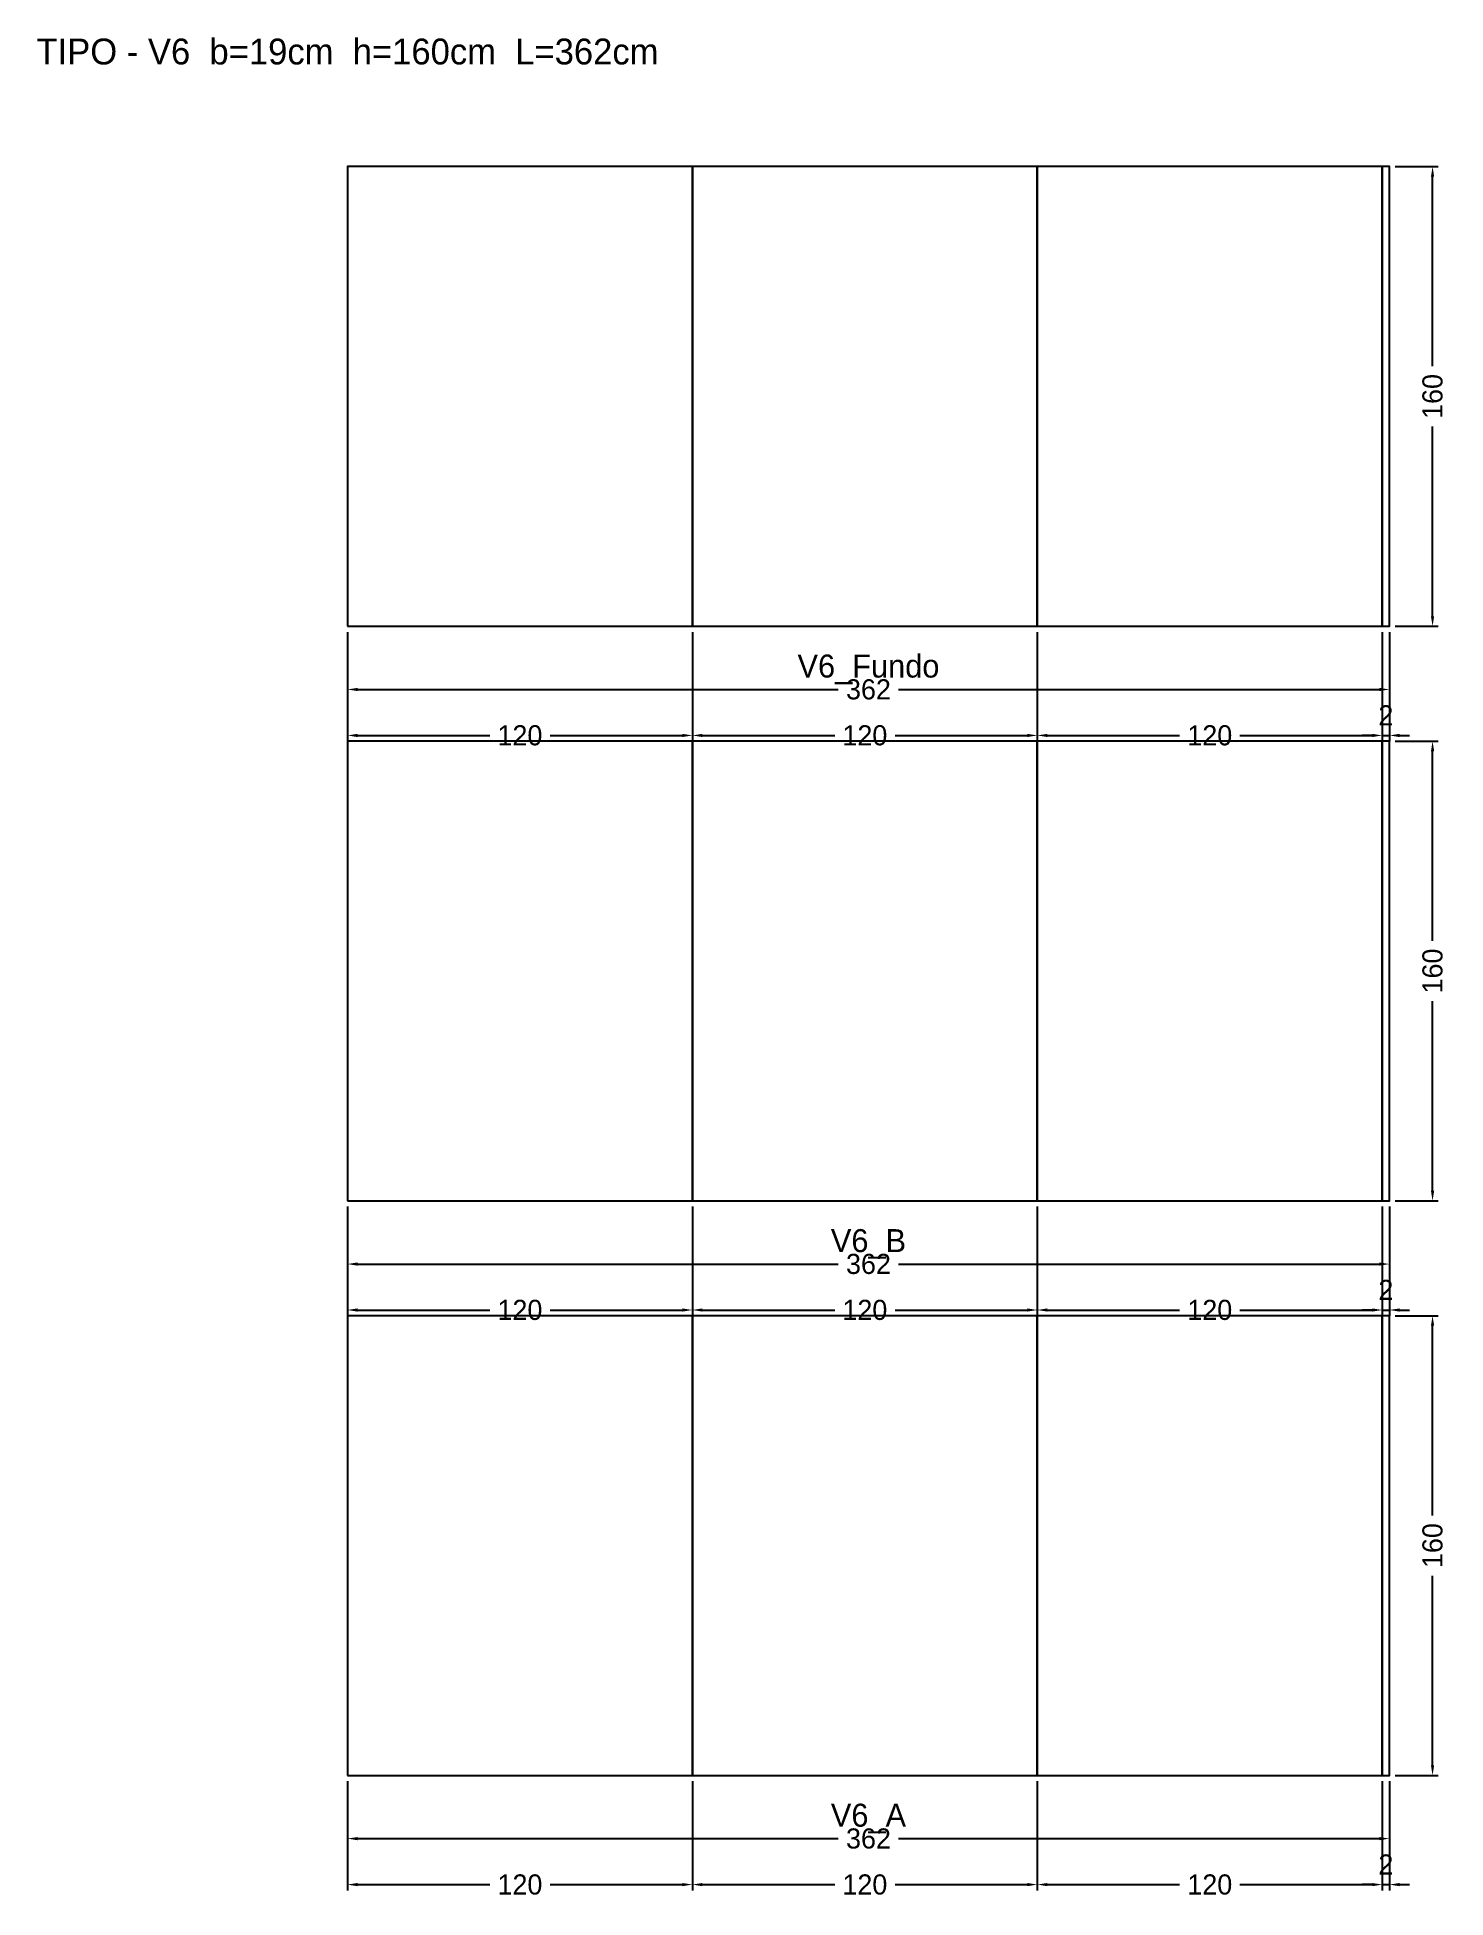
# Model space of a CAD drawing. Header units: metres. Extents: x -108 to 382, y -43 to 605.
import ezdxf

# ---------------------------------------------------------------- set-up
doc = ezdxf.new("R2010")
doc.units = ezdxf.units.M
for name, color, linetype in [('COTA', 3, 'Continuous'), ('NOMENCLATURA', 2, 'Continuous'), ('Paineis', 7, 'Continuous'), ('Texto Secao', 2, 'Continuous')]:
    doc.layers.add(name, color=color, linetype=linetype)
doc.dimstyles.new('COTA_VIG', dxfattribs={"dimtxt": 7, "dimasz": 3.5, "dimexe": 2, "dimexo": 2, "dimgap": 1.5, "dimtad": 1, "dimdec": 1, "dimcen": 2.5, "dimclrd": 3, "dimclre": 3, "dimclrt": 3, "dimazin": 3, "dimtfac": 1, "dimtmove": 0, "dimatfit": 3})

# ---------------------------------------------------------------- blocks, each defined once
blk = doc.blocks.new('_CLOSEDFILLED')
at = {"color": 0, "linetype": 'BYBLOCK'}
blk.add_solid([(-1, 0.16), (0, 0), (-1, -0.16)], dxfattribs=at)
blk = doc.blocks.new('*D1')
at = {"color": 3}
for p, q in [((0, -2), (0, -24)), ((362.5, -2), (362.5, -24)), ((3.5, -22), (170.75, -22)), ((191.75, -22), (359, -22))]:
    blk.add_line(p, q, dxfattribs=at)
at = {"layer": 'Defpoints'}
for p in [(0, 0), (362.5, 0), (0, -22)]:
    blk.add_point(p, dxfattribs=at)
at = {"layer": 'COTA', "color": 3, "xscale": 3.5, "yscale": 3.5, "rotation": 180}
blk.add_blockref('_CLOSEDFILLED', (0, -22), dxfattribs=at)
at = {"layer": 'COTA', "color": 3, "xscale": 3.5, "yscale": 3.5}
blk.add_blockref('_CLOSEDFILLED', (362.5, -22), dxfattribs=at)
at = {"layer": 'COTA', "color": 3, "insert": (181.25, -22), "char_height": 7, "attachment_point": 5}
blk.add_mtext('362', dxfattribs=at)
blk = doc.blocks.new('*D2')
at = {"color": 3}
for p, q in [((0, -2), (0, -40)), ((120, -2), (120, -40)), ((3.5, -38), (49.5, -38)), ((70.5, -38), (116.5, -38))]:
    blk.add_line(p, q, dxfattribs=at)
at = {"layer": 'Defpoints'}
for p in [(0, 0), (120, 0), (0, -38)]:
    blk.add_point(p, dxfattribs=at)
at = {"layer": 'COTA', "color": 3, "xscale": 3.5, "yscale": 3.5, "rotation": 180}
blk.add_blockref('_CLOSEDFILLED', (0, -38), dxfattribs=at)
at = {"layer": 'COTA', "color": 3, "xscale": 3.5, "yscale": 3.5}
blk.add_blockref('_CLOSEDFILLED', (120, -38), dxfattribs=at)
at = {"layer": 'COTA', "color": 3, "insert": (60, -38), "char_height": 7, "attachment_point": 5}
blk.add_mtext('120', dxfattribs=at)
blk = doc.blocks.new('*D3')
at = {"color": 3}
for p, q in [((120, -2), (120, -40)), ((240, -2), (240, -40)), ((123.5, -38), (169.5, -38)), ((190.5, -38), (236.5, -38))]:
    blk.add_line(p, q, dxfattribs=at)
at = {"layer": 'Defpoints'}
for p in [(120, 0), (240, 0), (120, -38)]:
    blk.add_point(p, dxfattribs=at)
at = {"layer": 'COTA', "color": 3, "xscale": 3.5, "yscale": 3.5, "rotation": 180}
blk.add_blockref('_CLOSEDFILLED', (120, -38), dxfattribs=at)
at = {"layer": 'COTA', "color": 3, "xscale": 3.5, "yscale": 3.5}
blk.add_blockref('_CLOSEDFILLED', (240, -38), dxfattribs=at)
at = {"layer": 'COTA', "color": 3, "insert": (180, -38), "char_height": 7, "attachment_point": 5}
blk.add_mtext('120', dxfattribs=at)
blk = doc.blocks.new('*D4')
at = {"color": 3}
for p, q in [((240, -2), (240, -40)), ((360, -2), (360, -40)), ((243.5, -38), (289.5, -38)), ((310.5, -38), (356.5, -38))]:
    blk.add_line(p, q, dxfattribs=at)
at = {"layer": 'Defpoints'}
for p in [(240, 0), (360, 0), (240, -38)]:
    blk.add_point(p, dxfattribs=at)
at = {"layer": 'COTA', "color": 3, "xscale": 3.5, "yscale": 3.5, "rotation": 180}
blk.add_blockref('_CLOSEDFILLED', (240, -38), dxfattribs=at)
at = {"layer": 'COTA', "color": 3, "xscale": 3.5, "yscale": 3.5}
blk.add_blockref('_CLOSEDFILLED', (360, -38), dxfattribs=at)
at = {"layer": 'COTA', "color": 3, "insert": (300, -38), "char_height": 7, "attachment_point": 5}
blk.add_mtext('120', dxfattribs=at)
blk = doc.blocks.new('*D5')
at = {"color": 3}
for p, q in [((360, -2), (360, -40)), ((362.5, -2), (362.5, -40)), ((356.5, -38), (353, -38)), ((360, -38), (362.5, -38)), ((366, -38), (369.5, -38))]:
    blk.add_line(p, q, dxfattribs=at)
at = {"layer": 'Defpoints'}
for p in [(360, 0), (362.5, 0), (360, -38)]:
    blk.add_point(p, dxfattribs=at)
at = {"layer": 'COTA', "color": 3, "xscale": 3.5, "yscale": 3.5}
blk.add_blockref('_CLOSEDFILLED', (360, -38), dxfattribs=at)
at = {"layer": 'COTA', "color": 3, "xscale": 3.5, "yscale": 3.5, "rotation": 180}
blk.add_blockref('_CLOSEDFILLED', (362.5, -38), dxfattribs=at)
at = {"layer": 'COTA', "color": 3, "insert": (361.25, -31), "char_height": 7, "attachment_point": 5}
blk.add_mtext('2', dxfattribs=at)
blk = doc.blocks.new('*D6')
at = {"color": 3}
for p, q in [((364.5, 160), (379.5, 160)), ((377.5, 90.5), (377.5, 156.5)), ((377.5, 3.5), (377.5, 69.5)), ((364.5, 0), (379.5, 0))]:
    blk.add_line(p, q, dxfattribs=at)
at = {"layer": 'Defpoints'}
for p in [(362.5, 160), (362.5, 0), (377.5, 0)]:
    blk.add_point(p, dxfattribs=at)
at = {"layer": 'COTA', "color": 3, "xscale": 3.5, "yscale": 3.5}
for p, rotation in [((377.5, 160), 90), ((377.5, 0), 270)]:
    blk.add_blockref('_CLOSEDFILLED', p, dxfattribs=dict(at, rotation=rotation))
at = {"layer": 'COTA', "color": 3, "insert": (377.5, 80), "char_height": 7, "attachment_point": 5, "rotation": 90}
blk.add_mtext('160', dxfattribs=at)
blk = doc.blocks.new('*D7')
at = {"color": 3}
for p, q in [((0, 198), (0, 176)), ((362.5, 198), (362.5, 176)), ((3.5, 178), (170.75, 178)), ((191.75, 178), (359, 178))]:
    blk.add_line(p, q, dxfattribs=at)
at = {"layer": 'Defpoints'}
for p in [(0, 200), (362.5, 200), (0, 178)]:
    blk.add_point(p, dxfattribs=at)
at = {"layer": 'COTA', "color": 3, "xscale": 3.5, "yscale": 3.5, "rotation": 180}
blk.add_blockref('_CLOSEDFILLED', (0, 178), dxfattribs=at)
at = {"layer": 'COTA', "color": 3, "xscale": 3.5, "yscale": 3.5}
blk.add_blockref('_CLOSEDFILLED', (362.5, 178), dxfattribs=at)
at = {"layer": 'COTA', "color": 3, "insert": (181.25, 178), "char_height": 7, "attachment_point": 5}
blk.add_mtext('362', dxfattribs=at)
blk = doc.blocks.new('*D8')
at = {"color": 3}
for p, q in [((0, 198), (0, 160)), ((120, 198), (120, 160)), ((3.5, 162), (49.5, 162)), ((70.5, 162), (116.5, 162))]:
    blk.add_line(p, q, dxfattribs=at)
at = {"layer": 'Defpoints'}
for p in [(0, 200), (120, 200), (0, 162)]:
    blk.add_point(p, dxfattribs=at)
at = {"layer": 'COTA', "color": 3, "xscale": 3.5, "yscale": 3.5, "rotation": 180}
blk.add_blockref('_CLOSEDFILLED', (0, 162), dxfattribs=at)
at = {"layer": 'COTA', "color": 3, "xscale": 3.5, "yscale": 3.5}
blk.add_blockref('_CLOSEDFILLED', (120, 162), dxfattribs=at)
at = {"layer": 'COTA', "color": 3, "insert": (60, 162), "char_height": 7, "attachment_point": 5}
blk.add_mtext('120', dxfattribs=at)
blk = doc.blocks.new('*D9')
at = {"color": 3}
for p, q in [((120, 198), (120, 160)), ((240, 198), (240, 160)), ((123.5, 162), (169.5, 162)), ((190.5, 162), (236.5, 162))]:
    blk.add_line(p, q, dxfattribs=at)
at = {"layer": 'Defpoints'}
for p in [(120, 200), (240, 200), (120, 162)]:
    blk.add_point(p, dxfattribs=at)
at = {"layer": 'COTA', "color": 3, "xscale": 3.5, "yscale": 3.5, "rotation": 180}
blk.add_blockref('_CLOSEDFILLED', (120, 162), dxfattribs=at)
at = {"layer": 'COTA', "color": 3, "xscale": 3.5, "yscale": 3.5}
blk.add_blockref('_CLOSEDFILLED', (240, 162), dxfattribs=at)
at = {"layer": 'COTA', "color": 3, "insert": (180, 162), "char_height": 7, "attachment_point": 5}
blk.add_mtext('120', dxfattribs=at)
blk = doc.blocks.new('*D10')
at = {"color": 3}
for p, q in [((240, 198), (240, 160)), ((360, 198), (360, 160)), ((243.5, 162), (289.5, 162)), ((310.5, 162), (356.5, 162))]:
    blk.add_line(p, q, dxfattribs=at)
at = {"layer": 'Defpoints'}
for p in [(240, 200), (360, 200), (240, 162)]:
    blk.add_point(p, dxfattribs=at)
at = {"layer": 'COTA', "color": 3, "xscale": 3.5, "yscale": 3.5, "rotation": 180}
blk.add_blockref('_CLOSEDFILLED', (240, 162), dxfattribs=at)
at = {"layer": 'COTA', "color": 3, "xscale": 3.5, "yscale": 3.5}
blk.add_blockref('_CLOSEDFILLED', (360, 162), dxfattribs=at)
at = {"layer": 'COTA', "color": 3, "insert": (300, 162), "char_height": 7, "attachment_point": 5}
blk.add_mtext('120', dxfattribs=at)
blk = doc.blocks.new('*D11')
at = {"color": 3}
for p, q in [((360, 198), (360, 160)), ((362.5, 198), (362.5, 160)), ((356.5, 162), (353, 162)), ((360, 162), (362.5, 162)), ((366, 162), (369.5, 162))]:
    blk.add_line(p, q, dxfattribs=at)
at = {"layer": 'Defpoints'}
for p in [(360, 200), (362.5, 200), (360, 162)]:
    blk.add_point(p, dxfattribs=at)
at = {"layer": 'COTA', "color": 3, "xscale": 3.5, "yscale": 3.5}
blk.add_blockref('_CLOSEDFILLED', (360, 162), dxfattribs=at)
at = {"layer": 'COTA', "color": 3, "xscale": 3.5, "yscale": 3.5, "rotation": 180}
blk.add_blockref('_CLOSEDFILLED', (362.5, 162), dxfattribs=at)
at = {"layer": 'COTA', "color": 3, "insert": (361.25, 169), "char_height": 7, "attachment_point": 5}
blk.add_mtext('2', dxfattribs=at)
blk = doc.blocks.new('*D12')
at = {"color": 3}
for p, q in [((364.5, 360), (379.5, 360)), ((377.5, 290.5), (377.5, 356.5)), ((377.5, 203.5), (377.5, 269.5)), ((364.5, 200), (379.5, 200))]:
    blk.add_line(p, q, dxfattribs=at)
at = {"layer": 'Defpoints'}
for p in [(362.5, 360), (362.5, 200), (377.5, 200)]:
    blk.add_point(p, dxfattribs=at)
at = {"layer": 'COTA', "color": 3, "xscale": 3.5, "yscale": 3.5}
for p, rotation in [((377.5, 360), 90), ((377.5, 200), 270)]:
    blk.add_blockref('_CLOSEDFILLED', p, dxfattribs=dict(at, rotation=rotation))
at = {"layer": 'COTA', "color": 3, "insert": (377.5, 280), "char_height": 7, "attachment_point": 5, "rotation": 90}
blk.add_mtext('160', dxfattribs=at)
blk = doc.blocks.new('*D13')
at = {"color": 3}
for p, q in [((0, 398), (0, 376)), ((362.5, 398), (362.5, 376)), ((3.5, 378), (170.75, 378)), ((191.75, 378), (359, 378))]:
    blk.add_line(p, q, dxfattribs=at)
at = {"layer": 'Defpoints'}
for p in [(0, 400), (362.5, 400), (0, 378)]:
    blk.add_point(p, dxfattribs=at)
at = {"layer": 'COTA', "color": 3, "xscale": 3.5, "yscale": 3.5, "rotation": 180}
blk.add_blockref('_CLOSEDFILLED', (0, 378), dxfattribs=at)
at = {"layer": 'COTA', "color": 3, "xscale": 3.5, "yscale": 3.5}
blk.add_blockref('_CLOSEDFILLED', (362.5, 378), dxfattribs=at)
at = {"layer": 'COTA', "color": 3, "insert": (181.25, 378), "char_height": 7, "attachment_point": 5}
blk.add_mtext('362', dxfattribs=at)
blk = doc.blocks.new('*D14')
at = {"color": 3}
for p, q in [((0, 398), (0, 360)), ((120, 398), (120, 360)), ((3.5, 362), (49.5, 362)), ((70.5, 362), (116.5, 362))]:
    blk.add_line(p, q, dxfattribs=at)
at = {"layer": 'Defpoints'}
for p in [(0, 400), (120, 400), (0, 362)]:
    blk.add_point(p, dxfattribs=at)
at = {"layer": 'COTA', "color": 3, "xscale": 3.5, "yscale": 3.5, "rotation": 180}
blk.add_blockref('_CLOSEDFILLED', (0, 362), dxfattribs=at)
at = {"layer": 'COTA', "color": 3, "xscale": 3.5, "yscale": 3.5}
blk.add_blockref('_CLOSEDFILLED', (120, 362), dxfattribs=at)
at = {"layer": 'COTA', "color": 3, "insert": (60, 362), "char_height": 7, "attachment_point": 5}
blk.add_mtext('120', dxfattribs=at)
blk = doc.blocks.new('*D15')
at = {"color": 3}
for p, q in [((120, 398), (120, 360)), ((240, 398), (240, 360)), ((123.5, 362), (169.5, 362)), ((190.5, 362), (236.5, 362))]:
    blk.add_line(p, q, dxfattribs=at)
at = {"layer": 'Defpoints'}
for p in [(120, 400), (240, 400), (120, 362)]:
    blk.add_point(p, dxfattribs=at)
at = {"layer": 'COTA', "color": 3, "xscale": 3.5, "yscale": 3.5, "rotation": 180}
blk.add_blockref('_CLOSEDFILLED', (120, 362), dxfattribs=at)
at = {"layer": 'COTA', "color": 3, "xscale": 3.5, "yscale": 3.5}
blk.add_blockref('_CLOSEDFILLED', (240, 362), dxfattribs=at)
at = {"layer": 'COTA', "color": 3, "insert": (180, 362), "char_height": 7, "attachment_point": 5}
blk.add_mtext('120', dxfattribs=at)
blk = doc.blocks.new('*D16')
at = {"color": 3}
for p, q in [((240, 398), (240, 360)), ((360, 398), (360, 360)), ((243.5, 362), (289.5, 362)), ((310.5, 362), (356.5, 362))]:
    blk.add_line(p, q, dxfattribs=at)
at = {"layer": 'Defpoints'}
for p in [(240, 400), (360, 400), (240, 362)]:
    blk.add_point(p, dxfattribs=at)
at = {"layer": 'COTA', "color": 3, "xscale": 3.5, "yscale": 3.5, "rotation": 180}
blk.add_blockref('_CLOSEDFILLED', (240, 362), dxfattribs=at)
at = {"layer": 'COTA', "color": 3, "xscale": 3.5, "yscale": 3.5}
blk.add_blockref('_CLOSEDFILLED', (360, 362), dxfattribs=at)
at = {"layer": 'COTA', "color": 3, "insert": (300, 362), "char_height": 7, "attachment_point": 5}
blk.add_mtext('120', dxfattribs=at)
blk = doc.blocks.new('*D17')
at = {"color": 3}
for p, q in [((360, 398), (360, 360)), ((362.5, 398), (362.5, 360)), ((356.5, 362), (353, 362)), ((360, 362), (362.5, 362)), ((366, 362), (369.5, 362))]:
    blk.add_line(p, q, dxfattribs=at)
at = {"layer": 'Defpoints'}
for p in [(360, 400), (362.5, 400), (360, 362)]:
    blk.add_point(p, dxfattribs=at)
at = {"layer": 'COTA', "color": 3, "xscale": 3.5, "yscale": 3.5}
blk.add_blockref('_CLOSEDFILLED', (360, 362), dxfattribs=at)
at = {"layer": 'COTA', "color": 3, "xscale": 3.5, "yscale": 3.5, "rotation": 180}
blk.add_blockref('_CLOSEDFILLED', (362.5, 362), dxfattribs=at)
at = {"layer": 'COTA', "color": 3, "insert": (361.25, 369), "char_height": 7, "attachment_point": 5}
blk.add_mtext('2', dxfattribs=at)
blk = doc.blocks.new('*D18')
at = {"color": 3}
for p, q in [((364.5, 560), (379.5, 560)), ((377.5, 490.5), (377.5, 556.5)), ((377.5, 403.5), (377.5, 469.5)), ((364.5, 400), (379.5, 400))]:
    blk.add_line(p, q, dxfattribs=at)
at = {"layer": 'Defpoints'}
for p in [(362.5, 560), (362.5, 400), (377.5, 400)]:
    blk.add_point(p, dxfattribs=at)
at = {"layer": 'COTA', "color": 3, "xscale": 3.5, "yscale": 3.5}
for p, rotation in [((377.5, 560), 90), ((377.5, 400), 270)]:
    blk.add_blockref('_CLOSEDFILLED', p, dxfattribs=dict(at, rotation=rotation))
at = {"layer": 'COTA', "color": 3, "insert": (377.5, 480), "char_height": 7, "attachment_point": 5, "rotation": 90}
blk.add_mtext('160', dxfattribs=at)

msp = doc.modelspace()

# ---------------------------------------------------------------- linework, layer by layer
at = {"layer": 'Paineis'}
for points in [[(0, 400), (120, 400), (120, 560), (0, 560)], [(120, 400), (240, 400), (240, 560), (120, 560)], [(240, 400), (360, 400), (360, 560), (240, 560)], [(360, 400), (362.5, 400), (362.5, 560), (360, 560)], [(0, 200), (120, 200), (120, 360), (0, 360)], [(120, 200), (240, 200), (240, 360), (120, 360)], [(240, 200), (360, 200), (360, 360), (240, 360)], [(360, 200), (362.5, 200), (362.5, 360), (360, 360)], [(0, 0), (120, 0), (120, 160), (0, 160)], [(120, 0), (240, 0), (240, 160), (120, 160)], [(240, 0), (360, 0), (360, 160), (240, 160)], [(360, 0), (362.5, 0), (362.5, 160), (360, 160)]]:
    msp.add_lwpolyline(points, close=True, dxfattribs=at)

# ---------------------------------------------------------------- texts
at = {"layer": 'NOMENCLATURA', "insert": (0, 600), "char_height": 9, "width": 382.5, "attachment_point": 5}
msp.add_mtext('TIPO - V6  b=19cm  h=160cm  L=362cm', dxfattribs=at)
at = {"layer": 'Texto Secao', "char_height": 8, "width": 382.5, "attachment_point": 5}
for s, insert in [('V6_Fundo', (181.25, 385)), ('V6_B', (181.25, 185)), ('V6_A', (181.25, -15))]:
    msp.add_mtext(s, dxfattribs=dict(at, insert=insert))

# ---------------------------------------------------------------- dimensions: what is measured, and where the dimension line sits
at = {"layer": 'COTA'}
for base, p1, p2, picture, middle in [((377.5, 400), (362.5, 400), (362.5, 560), '*D18', (377.5, 480)), ((377.5, 200), (362.5, 200), (362.5, 360), '*D12', (377.5, 280)), ((377.5, 0), (362.5, 0), (362.5, 160), '*D6', (377.5, 80))]:
    dim = msp.add_linear_dim(base=base, p1=p1, p2=p2, angle=90, dimstyle='COTA_VIG', dxfattribs=at)
    dim.commit()
    dim.dimension.update_dxf_attribs({"geometry": picture, "text_midpoint": middle})
for base, p1, p2, picture, middle in [((0, 378), (0, 400), (362.5, 400), '*D13', (181.25, 378)), ((0, 362), (0, 400), (120, 400), '*D14', (60, 362)), ((120, 362), (120, 400), (240, 400), '*D15', (180, 362)), ((240, 362), (240, 400), (360, 400), '*D16', (300, 362)), ((360, 362), (360, 400), (362.5, 400), '*D17', (361.25, 369)), ((0, 178), (0, 200), (362.5, 200), '*D7', (181.25, 178)), ((0, 162), (0, 200), (120, 200), '*D8', (60, 162)), ((120, 162), (120, 200), (240, 200), '*D9', (180, 162)), ((240, 162), (240, 200), (360, 200), '*D10', (300, 162)), ((360, 162), (360, 200), (362.5, 200), '*D11', (361.25, 169)), ((0, -22), (0, 0), (362.5, 0), '*D1', (181.25, -22)), ((0, -38), (0, 0), (120, 0), '*D2', (60, -38)), ((120, -38), (120, 0), (240, 0), '*D3', (180, -38)), ((240, -38), (240, 0), (360, 0), '*D4', (300, -38)), ((360, -38), (360, 0), (362.5, 0), '*D5', (361.25, -31))]:
    dim = msp.add_linear_dim(base=base, p1=p1, p2=p2, dimstyle='COTA_VIG', dxfattribs=at)
    dim.commit()
    dim.dimension.update_dxf_attribs({"geometry": picture, "text_midpoint": middle})

doc.saveas('drawing.dxf')
